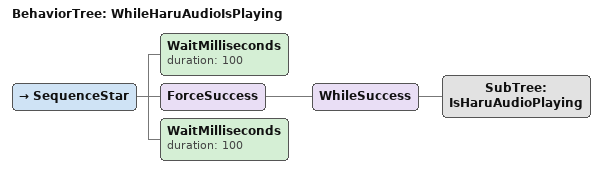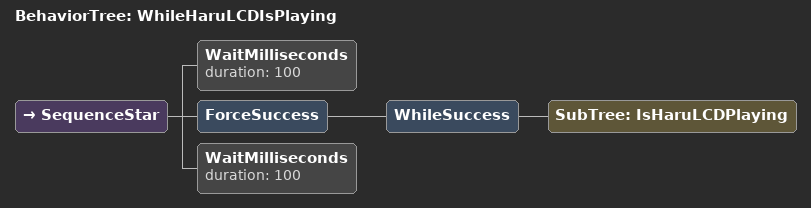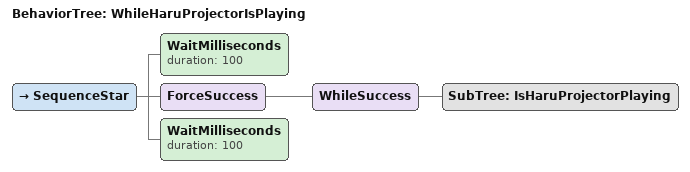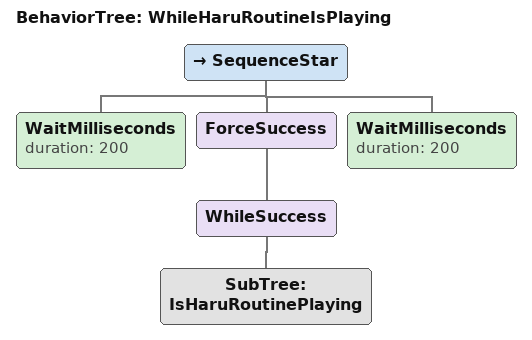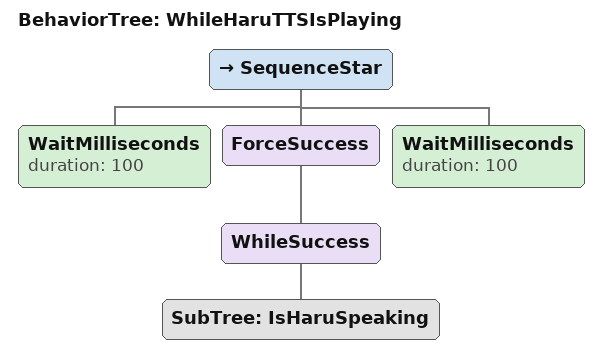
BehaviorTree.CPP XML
<BehaviorTree ID="WhileHaruAudioIsPlaying">
    <SequenceStar>
        <WaitMilliseconds duration="100"/>
        <ForceSuccess>
            <WhileSuccess>
                <SubTree ID="IsHaruAudioPlaying"/>
            </WhileSuccess>
        </ForceSuccess>
        <WaitMilliseconds duration="100"/>
    </SequenceStar>
</BehaviorTree>

<BehaviorTree ID="WhileHaruLCDIsPlaying">
    <SequenceStar>
        <WaitMilliseconds duration="100"/>
        <ForceSuccess>
            <WhileSuccess>
                <SubTree ID="IsHaruLCDPlaying"/>
            </WhileSuccess>
        </ForceSuccess>
        <WaitMilliseconds duration="100"/>
    </SequenceStar>
</BehaviorTree>

<BehaviorTree ID="WhileHaruProjectorIsPlaying">
    <SequenceStar>
        <WaitMilliseconds duration="100"/>
        <ForceSuccess>
            <WhileSuccess>
                <SubTree ID="IsHaruProjectorPlaying"/>
            </WhileSuccess>
        </ForceSuccess>
        <WaitMilliseconds duration="100"/>
    </SequenceStar>
</BehaviorTree>

<BehaviorTree ID="WhileHaruRoutineIsPlaying">
    <SequenceStar>
        <WaitMilliseconds duration="200"/>
        <ForceSuccess>
            <WhileSuccess>
                <SubTree ID="IsHaruRoutinePlaying"/>
            </WhileSuccess>
        </ForceSuccess>
        <WaitMilliseconds duration="200"/>
    </SequenceStar>
</BehaviorTree>

<BehaviorTree ID="WhileHaruTTSIsPlaying">
    <SequenceStar>
        <WaitMilliseconds duration="100"/>
        <ForceSuccess>
            <WhileSuccess>
                <SubTree ID="IsHaruSpeaking"/>
            </WhileSuccess>
        </ForceSuccess>
        <WaitMilliseconds duration="100"/>
    </SequenceStar>
</BehaviorTree>
